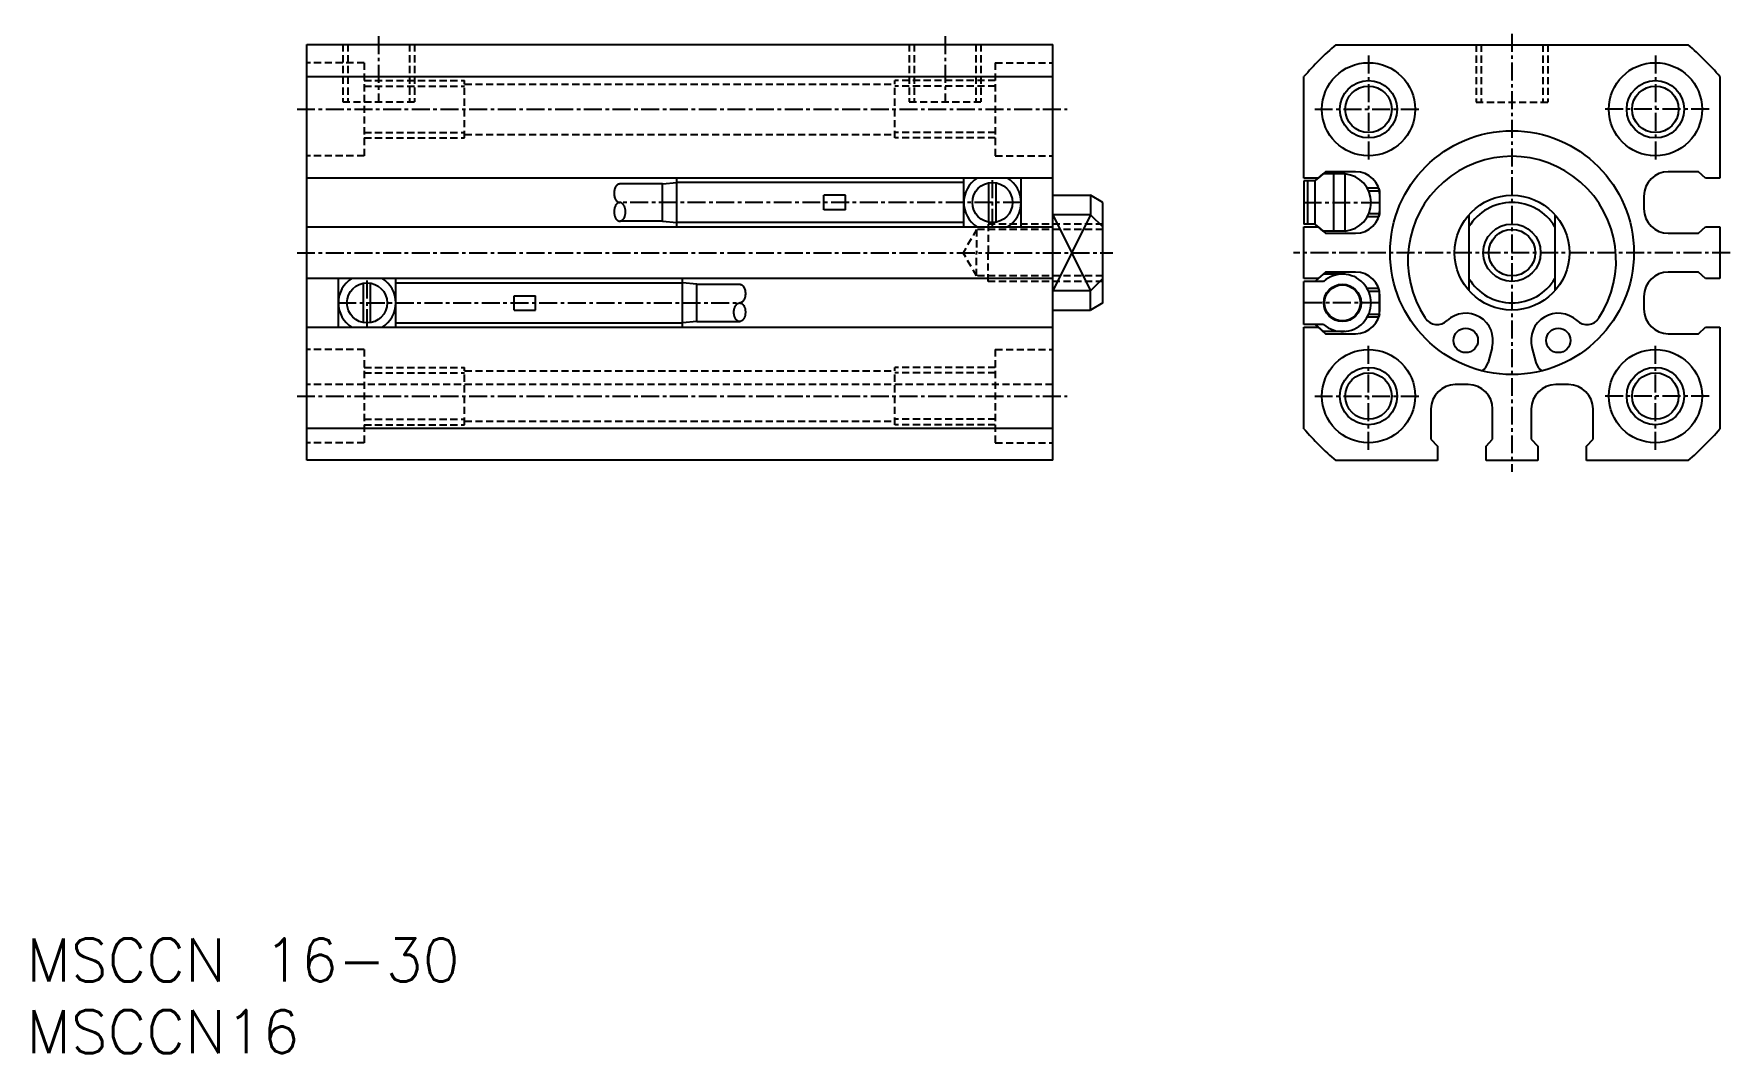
# Model space of a CAD drawing. Extents: x 1 to 119, y 0 to 71.
import ezdxf

# ---------------------------------------------------------------- set-up
doc = ezdxf.new("R2010")
doc.units = 0
doc.linetypes.add('CENTER', pattern=[2, 1.25, -0.25, 0.25, -0.25])
doc.linetypes.add('DASHED', pattern=[0.75, 0.5, -0.25])
doc.layers.get('0').update_dxf_attribs({"linetype": 'CONTINUOUS'})
doc.layers.add('CENTER', color=1, linetype='CENTER')
doc.styles.get("Standard").update_dxf_attribs({"font": 'txt.shx'})

# ---------------------------------------------------------------- blocks, each defined once
blk = doc.blocks.new('*U4')
at = {"color": 7, "linetype": 'CONTINUOUS'}
blk.add_text('MSCCN16', height=3, dxfattribs=at).set_placement((0, 0))
blk = doc.blocks.new('*U5')
at = {"color": 7, "linetype": 'CONTINUOUS'}
blk.add_text('MSCCN 16-30', height=3, dxfattribs=at).set_placement((0, 5))

msp = doc.modelspace()

# ---------------------------------------------------------------- linework, layer by layer
at = {"color": 7, "linetype": 'CONTINUOUS'}
for p, q in [((19.54, 41.34), (19.54, 70.34)), ((19.54, 70.34), (71.54, 70.34)), ((71.54, 41.34), (71.54, 70.34)), ((91.29, 70.32), (115.84, 70.32)), ((71.54, 68.08), (19.54, 68.08)), ((89.06, 61.02), (89.06, 68.1)), ((118.06, 68.1), (118.06, 61.02)), ((71.54, 61.02), (19.54, 61.02)), ((44.34, 60.62), (41.36, 60.62)), ((44.34, 60.62), (45.34, 60.72)), ((44.34, 58.02), (44.34, 60.62)), ((45.34, 57.62), (45.34, 61.02)), ((65.34, 60.72), (45.34, 60.72)), ((65.34, 57.62), (65.34, 61.02)), ((67.09, 57.94), (67.09, 60.7)), ((67.59, 57.94), (67.59, 60.7)), ((69.34, 57.62), (69.34, 61.02)), ((89.04, 60.82), (89.04, 57.82)), ((89.84, 60.82), (89.04, 60.82)), ((90.06, 61.02), (89.06, 61.02)), ((89.34, 57.82), (89.34, 60.82)), ((89.84, 60.82), (90.4, 61.32)), ((89.84, 57.82), (89.84, 60.82)), ((90.56, 61.47), (90.06, 61.02)), ((91.94, 61.32), (90.4, 61.32)), ((92.66, 61.47), (90.56, 61.47)), ((91.14, 57.32), (91.14, 61.32)), ((91.94, 57.32), (91.94, 61.32)), ((94.27, 60.32), (93.47, 60.32)), ((94.27, 60.32), (94.33, 60.12)), ((116.56, 61.47), (114.46, 61.47)), ((117.06, 61.02), (116.56, 61.47)), ((118.06, 61.02), (117.06, 61.02)), ((57.09, 59.82), (55.59, 59.82)), ((55.59, 58.82), (55.59, 59.82)), ((57.09, 58.82), (57.09, 59.82)), ((71.54, 59.82), (74.17, 59.82)), ((74.17, 59.82), (74.17, 58.46)), ((75.04, 59.32), (74.17, 59.82)), ((75.04, 52.32), (75.04, 59.32)), ((94.33, 60.12), (93.58, 60.12)), ((94.33, 60.12), (94.33, 58.52)), ((94.36, 58.87), (94.36, 59.77)), ((112.76, 59.77), (112.76, 58.87)), ((44.34, 58.02), (41.36, 58.02)), ((44.34, 58.02), (45.34, 57.92)), ((57.09, 58.82), (55.59, 58.82)), ((74.17, 58.46), (71.54, 58.46)), ((74.17, 58.46), (75.04, 57.62)), ((94.27, 58.32), (93.47, 58.32)), ((94.33, 58.52), (93.58, 58.52)), ((94.33, 58.52), (94.27, 58.32)), ((100.56, 58.46), (100.56, 53.17)), ((106.56, 58.46), (106.56, 53.17)), ((19.54, 57.62), (71.54, 57.62)), ((65.34, 57.92), (45.34, 57.92)), ((89.84, 57.82), (89.04, 57.82)), ((89.06, 54.02), (89.06, 57.62)), ((89.06, 57.62), (90.06, 57.62)), ((90.4, 57.32), (89.84, 57.82)), ((90.06, 57.62), (90.56, 57.17)), ((91.94, 57.32), (90.4, 57.32)), ((90.56, 57.17), (92.66, 57.17)), ((114.46, 57.17), (116.56, 57.17)), ((116.56, 57.17), (117.06, 57.62)), ((117.06, 57.62), (118.06, 57.62)), ((118.06, 57.62), (118.06, 54.02)), ((90.56, 54.47), (90.06, 54.02)), ((92.66, 54.47), (90.56, 54.47)), ((116.56, 54.47), (114.46, 54.47)), ((117.06, 54.02), (116.56, 54.47)), ((71.54, 54.02), (19.54, 54.02)), ((21.74, 50.62), (21.74, 54.02)), ((23.49, 50.94), (23.49, 53.7)), ((23.99, 50.94), (23.99, 53.7)), ((25.74, 50.62), (25.74, 54.02)), ((25.74, 53.72), (45.74, 53.72)), ((45.74, 50.62), (45.74, 54.02)), ((46.74, 53.62), (45.74, 53.72)), ((46.74, 51.02), (46.74, 53.62)), ((46.74, 53.62), (49.72, 53.62)), ((74.17, 53.17), (75.04, 54.02)), ((90.42, 53.82), (89.04, 53.82)), ((89.04, 50.82), (89.04, 53.82)), ((90.06, 54.02), (89.06, 54.02)), ((90.4, 54.32), (89.84, 53.82)), ((91.94, 54.32), (90.4, 54.32)), ((91.14, 54.32), (91.14, 54.23)), ((94.27, 53.32), (93.47, 53.32)), ((94.33, 53.12), (94.27, 53.32)), ((118.06, 54.02), (117.06, 54.02)), ((33.99, 51.82), (33.99, 52.82)), ((33.99, 52.82), (35.49, 52.82)), ((35.49, 51.82), (35.49, 52.82)), ((74.17, 53.17), (71.54, 53.17)), ((74.17, 51.82), (74.17, 53.17)), ((75.04, 52.32), (74.17, 51.82)), ((94.33, 53.12), (93.58, 53.12)), ((94.33, 51.52), (94.33, 53.12)), ((94.36, 51.87), (94.36, 52.77)), ((112.76, 52.77), (112.76, 51.87)), ((25.74, 50.92), (45.74, 50.92)), ((33.99, 51.82), (35.49, 51.82)), ((46.74, 51.02), (45.74, 50.92)), ((46.74, 51.02), (49.72, 51.02)), ((71.54, 51.82), (74.17, 51.82)), ((94.27, 51.32), (93.47, 51.32)), ((94.33, 51.52), (93.58, 51.52)), ((94.33, 51.52), (94.27, 51.32)), ((19.54, 50.62), (71.54, 50.62)), ((90.42, 50.82), (89.04, 50.82)), ((89.06, 43.54), (89.06, 50.62)), ((89.06, 50.62), (90.06, 50.62)), ((89.84, 50.82), (90.4, 50.32)), ((90.06, 50.62), (90.56, 50.17)), ((91.94, 50.32), (90.4, 50.32)), ((90.56, 50.17), (92.66, 50.17)), ((91.14, 50.41), (91.14, 50.32)), ((114.46, 50.17), (116.56, 50.17)), ((116.56, 50.17), (117.06, 50.62)), ((117.06, 50.62), (118.06, 50.62)), ((118.06, 50.62), (118.06, 43.54)), ((102.18, 49.21), (101.9, 48.16)), ((104.95, 49.21), (105.23, 48.16)), ((100.51, 46.62), (99.61, 46.62)), ((107.51, 46.62), (106.61, 46.62)), ((97.91, 44.92), (97.91, 42.82)), ((102.21, 42.82), (102.21, 44.92)), ((104.91, 44.92), (104.91, 42.82)), ((109.21, 42.82), (109.21, 44.92)), ((71.54, 43.56), (19.54, 43.56)), ((97.91, 42.82), (98.36, 42.32)), ((101.76, 42.32), (102.21, 42.82)), ((104.91, 42.82), (105.36, 42.32)), ((108.76, 42.32), (109.21, 42.82)), ((98.36, 42.32), (98.36, 41.32)), ((101.76, 41.32), (101.76, 42.32)), ((105.36, 42.32), (105.36, 41.32)), ((108.76, 41.32), (108.76, 42.32)), ((71.54, 41.34), (19.54, 41.34)), ((98.36, 41.32), (91.29, 41.32)), ((105.36, 41.32), (101.76, 41.32)), ((115.84, 41.32), (108.76, 41.32))]:
    msp.add_line(p, q, dxfattribs=at)
at = {"color": 3, "linetype": 'DASHED'}
for p, q in [((22.04, 70.34), (22.04, 66.34)), ((22.39, 70.34), (22.39, 66.34)), ((26.69, 70.34), (26.69, 66.34)), ((27.04, 70.34), (27.04, 66.34)), ((61.54, 70.34), (61.54, 66.34)), ((61.89, 70.34), (61.89, 66.34)), ((66.19, 70.34), (66.19, 66.34)), ((66.54, 70.34), (66.54, 66.34)), ((101.06, 70.32), (101.06, 66.32)), ((101.41, 70.32), (101.41, 66.32)), ((105.71, 70.32), (105.71, 66.32)), ((106.06, 70.32), (106.06, 66.32)), ((23.54, 69.07), (19.54, 69.07)), ((23.54, 69.07), (23.54, 62.57)), ((67.54, 69.07), (67.54, 62.57)), ((67.54, 69.07), (71.54, 69.07)), ((23.54, 67.82), (30.54, 67.82)), ((23.54, 67.44), (30.54, 67.44)), ((30.54, 63.82), (30.54, 67.82)), ((30.54, 67.57), (60.54, 67.57)), ((60.54, 63.82), (60.54, 67.82)), ((67.54, 67.82), (60.54, 67.82)), ((67.54, 67.44), (60.54, 67.44)), ((22.04, 66.34), (27.04, 66.34)), ((61.54, 66.34), (66.54, 66.34)), ((101.06, 66.32), (106.06, 66.32)), ((23.54, 64.2), (30.54, 64.2)), ((30.54, 64.07), (60.54, 64.07)), ((67.54, 64.2), (60.54, 64.2)), ((23.54, 63.82), (30.54, 63.82)), ((67.54, 63.82), (60.54, 63.82)), ((23.54, 62.57), (19.54, 62.57)), ((67.54, 62.57), (71.54, 62.57)), ((66.24, 57.44), (65.3, 55.82)), ((75.04, 57.44), (66.24, 57.44)), ((66.24, 57.44), (66.24, 55.82)), ((75.04, 57.82), (67.04, 57.82)), ((67.04, 57.82), (67.04, 55.82)), ((66.24, 54.2), (65.3, 55.82)), ((66.24, 54.2), (66.24, 55.82)), ((67.04, 53.82), (67.04, 55.82)), ((75.04, 54.2), (66.24, 54.2)), ((75.04, 53.82), (67.04, 53.82)), ((23.54, 49.07), (19.54, 49.07)), ((23.54, 49.07), (23.54, 42.57)), ((67.54, 49.07), (67.54, 42.57)), ((67.54, 49.07), (71.54, 49.07)), ((23.54, 47.82), (30.54, 47.82)), ((23.54, 47.44), (30.54, 47.44)), ((30.54, 43.82), (30.54, 47.82)), ((30.54, 47.57), (60.54, 47.57)), ((67.54, 47.82), (60.54, 47.82)), ((60.54, 43.82), (60.54, 47.82)), ((67.54, 47.44), (60.54, 47.44)), ((71.54, 46.62), (19.54, 46.62)), ((23.54, 44.2), (30.54, 44.2)), ((23.54, 43.82), (30.54, 43.82)), ((30.54, 44.07), (60.54, 44.07)), ((67.54, 44.2), (60.54, 44.2)), ((67.54, 43.82), (60.54, 43.82)), ((23.54, 42.57), (19.54, 42.57)), ((67.54, 42.57), (71.54, 42.57))]:
    msp.add_line(p, q, dxfattribs=at)
at = {"color": 3, "linetype": 'CONTINUOUS'}
for p, q in [((71.54, 58.46), (74.17, 53.17)), ((74.17, 58.46), (71.54, 53.17))]:
    msp.add_line(p, q, dxfattribs=at)
at = {"color": 7, "linetype": 'CONTINUOUS'}
for points in [[(41.36, 60.62, 0), (41.35, 60.62, 0), (41.34, 60.62, 0), (41.33, 60.62, 0), (41.32, 60.61, 0), (41.31, 60.61, 0), (41.3, 60.61, 0), (41.29, 60.61, 0), (41.28, 60.61, 0), (41.27, 60.6, 0), (41.26, 60.6, 0), (41.25, 60.59, 0), (41.24, 60.59, 0), (41.23, 60.58, 0), (41.22, 60.58, 0), (41.22, 60.57, 0), (41.21, 60.57, 0), (41.2, 60.56, 0), (41.19, 60.56, 0), (41.18, 60.55, 0), (41.17, 60.54, 0), (41.16, 60.53, 0), (41.15, 60.53, 0), (41.15, 60.52, 0), (41.14, 60.51, 0), (41.13, 60.5, 0), (41.12, 60.49, 0), (41.11, 60.48, 0), (41.11, 60.47, 0), (41.1, 60.46, 0), (41.09, 60.45, 0), (41.08, 60.44, 0), (41.08, 60.43, 0), (41.07, 60.42, 0), (41.06, 60.4, 0), (41.06, 60.39, 0), (41.05, 60.38, 0), (41.04, 60.37, 0), (41.04, 60.35, 0), (41.03, 60.34, 0), (41.03, 60.33, 0), (41.02, 60.32, 0), (41.02, 60.3, 0), (41.01, 60.29, 0), (41.01, 60.27, 0), (41, 60.26, 0), (41, 60.25, 0), (40.99, 60.23, 0), (40.99, 60.22, 0), (40.99, 60.2, 0), (40.98, 60.19, 0), (40.98, 60.17, 0), (40.98, 60.16, 0), (40.97, 60.14, 0), (40.97, 60.13, 0), (40.97, 60.11, 0), (40.97, 60.09, 0), (40.96, 60.08, 0), (40.96, 60.06, 0), (40.96, 60.05, 0), (40.96, 60.03, 0), (40.96, 60.01, 0), (40.96, 60, 0), (40.96, 59.98, 0), (40.96, 59.97, 0), (40.96, 59.95, 0), (40.96, 59.94, 0), (40.96, 59.92, 0), (40.96, 59.9, 0), (40.96, 59.89, 0), (40.96, 59.87, 0), (40.96, 59.86, 0), (40.97, 59.84, 0), (40.97, 59.82, 0), (40.97, 59.81, 0), (40.97, 59.79, 0), (40.98, 59.78, 0), (40.98, 59.76, 0), (40.98, 59.75, 0), (40.98, 59.73, 0), (40.99, 59.72, 0), (40.99, 59.7, 0), (41, 59.69, 0), (41, 59.67, 0), (41.01, 59.66, 0), (41.01, 59.65, 0), (41.01, 59.63, 0), (41.02, 59.62, 0), (41.03, 59.61, 0), (41.03, 59.59, 0), (41.04, 59.58, 0), (41.04, 59.57, 0), (41.05, 59.55, 0), (41.06, 59.54, 0), (41.06, 59.53, 0), (41.07, 59.52, 0), (41.08, 59.51, 0), (41.08, 59.5, 0), (41.09, 59.49, 0), (41.1, 59.48, 0), (41.1, 59.46, 0), (41.11, 59.46, 0), (41.12, 59.45, 0), (41.13, 59.44, 0), (41.14, 59.43, 0), (41.14, 59.42, 0), (41.15, 59.41, 0), (41.16, 59.4, 0), (41.17, 59.39, 0), (41.18, 59.39, 0), (41.19, 59.38, 0), (41.2, 59.37, 0), (41.2, 59.37, 0), (41.21, 59.36, 0), (41.22, 59.36, 0), (41.23, 59.35, 0), (41.24, 59.35, 0), (41.25, 59.34, 0), (41.26, 59.34, 0), (41.27, 59.33, 0), (41.28, 59.33, 0), (41.29, 59.33, 0), (41.3, 59.32, 0), (41.31, 59.32, 0), (41.32, 59.32, 0), (41.33, 59.32, 0), (41.34, 59.32, 0), (41.35, 59.32, 0), (41.36, 59.32, 0)], [(41.36, 58.02, 0), (41.38, 58.02, 0), (41.4, 58.02, 0), (41.42, 58.03, 0), (41.44, 58.03, 0), (41.46, 58.04, 0), (41.48, 58.05, 0), (41.49, 58.06, 0), (41.51, 58.07, 0), (41.53, 58.08, 0), (41.55, 58.1, 0), (41.57, 58.11, 0), (41.58, 58.13, 0), (41.6, 58.15, 0), (41.61, 58.17, 0), (41.63, 58.19, 0), (41.64, 58.21, 0), (41.66, 58.23, 0), (41.67, 58.26, 0), (41.68, 58.28, 0), (41.69, 58.31, 0), (41.7, 58.33, 0), (41.71, 58.36, 0), (41.72, 58.39, 0), (41.73, 58.42, 0), (41.74, 58.45, 0), (41.74, 58.48, 0), (41.75, 58.51, 0), (41.75, 58.54, 0), (41.75, 58.57, 0), (41.76, 58.61, 0), (41.76, 58.64, 0), (41.76, 58.67, 0), (41.76, 58.7, 0), (41.76, 58.73, 0), (41.75, 58.76, 0), (41.75, 58.8, 0), (41.75, 58.83, 0), (41.74, 58.86, 0), (41.73, 58.89, 0), (41.73, 58.92, 0), (41.72, 58.95, 0), (41.71, 58.98, 0), (41.7, 59, 0), (41.69, 59.03, 0), (41.68, 59.06, 0), (41.67, 59.08, 0), (41.65, 59.11, 0), (41.64, 59.13, 0), (41.63, 59.15, 0), (41.61, 59.17, 0), (41.6, 59.19, 0), (41.58, 59.21, 0), (41.56, 59.23, 0), (41.55, 59.24, 0), (41.53, 59.26, 0), (41.51, 59.27, 0), (41.49, 59.28, 0), (41.47, 59.29, 0), (41.45, 59.3, 0), (41.44, 59.31, 0), (41.42, 59.31, 0), (41.4, 59.31, 0), (41.38, 59.32, 0), (41.36, 59.32, 0), (41.34, 59.32, 0), (41.32, 59.31, 0), (41.3, 59.31, 0), (41.28, 59.31, 0), (41.26, 59.3, 0), (41.24, 59.29, 0), (41.22, 59.28, 0), (41.2, 59.27, 0), (41.19, 59.26, 0), (41.17, 59.24, 0), (41.15, 59.22, 0), (41.14, 59.21, 0), (41.12, 59.19, 0), (41.1, 59.17, 0), (41.09, 59.15, 0), (41.07, 59.13, 0), (41.06, 59.1, 0), (41.05, 59.08, 0), (41.04, 59.05, 0), (41.03, 59.03, 0), (41.01, 59, 0), (41.01, 58.97, 0), (41, 58.95, 0), (40.99, 58.92, 0), (40.98, 58.89, 0), (40.98, 58.86, 0), (40.97, 58.83, 0), (40.97, 58.79, 0), (40.96, 58.76, 0), (40.96, 58.73, 0), (40.96, 58.7, 0), (40.96, 58.67, 0), (40.96, 58.64, 0), (40.96, 58.6, 0), (40.96, 58.57, 0), (40.97, 58.54, 0), (40.97, 58.51, 0), (40.98, 58.48, 0), (40.98, 58.45, 0), (40.99, 58.42, 0), (41, 58.39, 0), (41.01, 58.36, 0), (41.02, 58.33, 0), (41.03, 58.31, 0), (41.04, 58.28, 0), (41.05, 58.25, 0), (41.06, 58.23, 0), (41.08, 58.21, 0), (41.09, 58.19, 0), (41.11, 58.16, 0), (41.12, 58.15, 0), (41.14, 58.13, 0), (41.15, 58.11, 0), (41.17, 58.09, 0), (41.19, 58.08, 0), (41.21, 58.07, 0), (41.23, 58.06, 0), (41.24, 58.05, 0), (41.26, 58.04, 0), (41.28, 58.03, 0), (41.3, 58.02, 0), (41.32, 58.02, 0), (41.34, 58.02, 0), (41.36, 58.02, 0)], [(49.72, 53.62, 0), (49.73, 53.62, 0), (49.74, 53.62, 0), (49.75, 53.62, 0), (49.76, 53.61, 0), (49.77, 53.61, 0), (49.78, 53.61, 0), (49.79, 53.61, 0), (49.8, 53.61, 0), (49.81, 53.6, 0), (49.81, 53.6, 0), (49.82, 53.59, 0), (49.83, 53.59, 0), (49.84, 53.58, 0), (49.85, 53.58, 0), (49.86, 53.57, 0), (49.87, 53.57, 0), (49.88, 53.56, 0), (49.89, 53.56, 0), (49.9, 53.55, 0), (49.91, 53.54, 0), (49.91, 53.53, 0), (49.92, 53.53, 0), (49.93, 53.52, 0), (49.94, 53.51, 0), (49.95, 53.5, 0), (49.96, 53.49, 0), (49.96, 53.48, 0), (49.97, 53.47, 0), (49.98, 53.46, 0), (49.99, 53.45, 0), (49.99, 53.44, 0), (50, 53.43, 0), (50.01, 53.42, 0), (50.01, 53.4, 0), (50.02, 53.39, 0), (50.03, 53.38, 0), (50.03, 53.37, 0), (50.04, 53.35, 0), (50.04, 53.34, 0), (50.05, 53.33, 0), (50.06, 53.31, 0), (50.06, 53.3, 0), (50.07, 53.29, 0), (50.07, 53.27, 0), (50.08, 53.26, 0), (50.08, 53.25, 0), (50.08, 53.23, 0), (50.09, 53.22, 0), (50.09, 53.2, 0), (50.09, 53.19, 0), (50.1, 53.17, 0), (50.1, 53.16, 0), (50.1, 53.14, 0), (50.11, 53.13, 0), (50.11, 53.11, 0), (50.11, 53.09, 0), (50.11, 53.08, 0), (50.11, 53.06, 0), (50.12, 53.05, 0), (50.12, 53.03, 0), (50.12, 53.01, 0), (50.12, 53, 0), (50.12, 52.98, 0), (50.12, 52.97, 0), (50.12, 52.95, 0), (50.12, 52.94, 0), (50.12, 52.92, 0), (50.12, 52.9, 0), (50.12, 52.89, 0), (50.11, 52.87, 0), (50.11, 52.86, 0), (50.11, 52.84, 0), (50.11, 52.82, 0), (50.11, 52.81, 0), (50.1, 52.79, 0), (50.1, 52.78, 0), (50.1, 52.76, 0), (50.1, 52.75, 0), (50.09, 52.73, 0), (50.09, 52.72, 0), (50.08, 52.7, 0), (50.08, 52.69, 0), (50.08, 52.67, 0), (50.07, 52.66, 0), (50.07, 52.65, 0), (50.06, 52.63, 0), (50.06, 52.62, 0), (50.05, 52.61, 0), (50.05, 52.59, 0), (50.04, 52.58, 0), (50.03, 52.57, 0), (50.03, 52.55, 0), (50.02, 52.54, 0), (50.02, 52.53, 0), (50.01, 52.52, 0), (50, 52.51, 0), (49.99, 52.5, 0), (49.99, 52.49, 0), (49.98, 52.48, 0), (49.97, 52.46, 0), (49.96, 52.46, 0), (49.96, 52.45, 0), (49.95, 52.44, 0), (49.94, 52.43, 0), (49.93, 52.42, 0), (49.92, 52.41, 0), (49.92, 52.4, 0), (49.91, 52.39, 0), (49.9, 52.39, 0), (49.89, 52.38, 0), (49.88, 52.37, 0), (49.87, 52.37, 0), (49.86, 52.36, 0), (49.85, 52.36, 0), (49.84, 52.35, 0), (49.84, 52.35, 0), (49.83, 52.34, 0), (49.82, 52.34, 0), (49.81, 52.33, 0), (49.8, 52.33, 0), (49.79, 52.33, 0), (49.78, 52.32, 0), (49.77, 52.32, 0), (49.76, 52.32, 0), (49.75, 52.32, 0), (49.74, 52.32, 0), (49.73, 52.32, 0), (49.72, 52.32, 0)], [(49.72, 51.02, 0), (49.7, 51.02, 0), (49.68, 51.02, 0), (49.66, 51.03, 0), (49.64, 51.03, 0), (49.62, 51.04, 0), (49.6, 51.05, 0), (49.58, 51.06, 0), (49.56, 51.07, 0), (49.55, 51.08, 0), (49.53, 51.1, 0), (49.51, 51.11, 0), (49.49, 51.13, 0), (49.48, 51.15, 0), (49.46, 51.17, 0), (49.45, 51.19, 0), (49.43, 51.21, 0), (49.42, 51.23, 0), (49.41, 51.26, 0), (49.4, 51.28, 0), (49.38, 51.31, 0), (49.37, 51.33, 0), (49.36, 51.36, 0), (49.36, 51.39, 0), (49.35, 51.42, 0), (49.34, 51.45, 0), (49.34, 51.48, 0), (49.33, 51.51, 0), (49.33, 51.54, 0), (49.32, 51.57, 0), (49.32, 51.61, 0), (49.32, 51.64, 0), (49.32, 51.67, 0), (49.32, 51.7, 0), (49.32, 51.73, 0), (49.32, 51.76, 0), (49.33, 51.8, 0), (49.33, 51.83, 0), (49.34, 51.86, 0), (49.34, 51.89, 0), (49.35, 51.92, 0), (49.36, 51.95, 0), (49.37, 51.98, 0), (49.38, 52, 0), (49.39, 52.03, 0), (49.4, 52.06, 0), (49.41, 52.08, 0), (49.42, 52.11, 0), (49.44, 52.13, 0), (49.45, 52.15, 0), (49.47, 52.17, 0), (49.48, 52.19, 0), (49.5, 52.21, 0), (49.51, 52.23, 0), (49.53, 52.24, 0), (49.55, 52.26, 0), (49.57, 52.27, 0), (49.58, 52.28, 0), (49.6, 52.29, 0), (49.62, 52.3, 0), (49.64, 52.31, 0), (49.66, 52.31, 0), (49.68, 52.31, 0), (49.7, 52.32, 0), (49.72, 52.32, 0), (49.74, 52.32, 0), (49.76, 52.31, 0), (49.78, 52.31, 0), (49.8, 52.31, 0), (49.82, 52.3, 0), (49.84, 52.29, 0), (49.85, 52.28, 0), (49.87, 52.27, 0), (49.89, 52.26, 0), (49.91, 52.24, 0), (49.93, 52.22, 0), (49.94, 52.21, 0), (49.96, 52.19, 0), (49.97, 52.17, 0), (49.99, 52.15, 0), (50, 52.13, 0), (50.02, 52.1, 0), (50.03, 52.08, 0), (50.04, 52.05, 0), (50.05, 52.03, 0), (50.06, 52, 0), (50.07, 51.97, 0), (50.08, 51.95, 0), (50.09, 51.92, 0), (50.1, 51.89, 0), (50.1, 51.86, 0), (50.11, 51.82, 0), (50.11, 51.79, 0), (50.11, 51.76, 0), (50.12, 51.73, 0), (50.12, 51.7, 0), (50.12, 51.67, 0), (50.12, 51.64, 0), (50.12, 51.6, 0), (50.11, 51.57, 0), (50.11, 51.54, 0), (50.11, 51.51, 0), (50.1, 51.48, 0), (50.09, 51.45, 0), (50.09, 51.42, 0), (50.08, 51.39, 0), (50.07, 51.36, 0), (50.06, 51.33, 0), (50.05, 51.31, 0), (50.04, 51.28, 0), (50.03, 51.25, 0), (50.01, 51.23, 0), (50, 51.21, 0), (49.99, 51.19, 0), (49.97, 51.16, 0), (49.96, 51.15, 0), (49.94, 51.13, 0), (49.92, 51.11, 0), (49.91, 51.09, 0), (49.89, 51.08, 0), (49.87, 51.07, 0), (49.85, 51.06, 0), (49.83, 51.05, 0), (49.81, 51.04, 0), (49.79, 51.03, 0), (49.78, 51.02, 0), (49.76, 51.02, 0), (49.74, 51.02, 0), (49.72, 51.02, 0)]]:
    msp.add_polyline3d(points, dxfattribs=at)
for centre, radius in [((93.56, 65.82), 3.25), ((113.56, 65.82), 3.25), ((93.56, 65.82), 1.62), ((113.56, 65.82), 1.62), ((103.56, 55.82), 8.5), ((67.34, 59.32), 1.4), ((103.56, 55.82), 4), ((103.56, 55.82), 1.62), ((23.74, 52.32), 1.4), ((91.74, 52.32), 1.3), ((91.74, 52.32), 1.25), ((100.34, 49.7), 0.85), ((106.79, 49.7), 0.85), ((93.56, 45.82), 3.25), ((113.56, 45.82), 3.25), ((93.56, 45.82), 1.62), ((113.56, 45.82), 1.62)]:
    msp.add_circle(centre, radius, dxfattribs=at)
at = {"color": 3, "linetype": 'CONTINUOUS'}
for centre in [(93.56, 65.82), (113.56, 65.82), (103.56, 55.82), (93.56, 45.82), (113.56, 45.82)]:
    msp.add_circle(centre, 2, dxfattribs=at)
at = {"color": 7, "linetype": 'CONTINUOUS'}
for centre, radius, start, end in [((103.56, 55.82), 19, 130.2566, 139.7434), ((103.56, 55.82), 19, 40.2566, 49.7434), ((103.56, 55.28), 7.26, 326.452, 213.548), ((67.34, 59.32), 2, 121.7888, 238.2118), ((67.34, 59.32), 2, 301.7882, 58.2112), ((91.74, 59.32), 2, 275.7385, 84.2602), ((92.66, 59.77), 1.7, 360, 90), ((114.46, 59.77), 1.7, 90, 180), ((103.56, 55.82), 3.5, 31.0027, 148.9973), ((92.66, 58.87), 1.7, 270, 0), ((114.46, 58.87), 1.7, 180, 270), ((92.66, 52.77), 1.7, 360, 90), ((114.46, 52.77), 1.7, 90, 180), ((23.74, 52.32), 2, 121.7888, 238.2118), ((23.74, 52.32), 2, 301.7882, 58.2112), ((91.74, 52.32), 2, 228.5904, 131.4096), ((103.56, 55.82), 3.5, 211.0027, 328.9973), ((92.66, 51.87), 1.7, 270, 0), ((98.35, 51.81), 1, 213.1032, 313.4575), ((100.34, 49.7), 1.9, 345, 133.4575), ((106.79, 49.7), 1.9, 46.5425, 195), ((108.78, 51.81), 1, 226.5425, 326.8968), ((114.46, 51.87), 1.7, 180, 270), ((100.93, 48.42), 1, 303.1781, 345), ((106.2, 48.42), 1, 195, 236.8219), ((99.61, 44.92), 1.7, 90, 180), ((100.51, 44.92), 1.7, 0, 90), ((106.61, 44.92), 1.7, 90, 180), ((107.51, 44.92), 1.7, 0, 90), ((103.56, 55.82), 19, 220.2566, 229.7434), ((103.56, 55.82), 19, 310.2566, 319.7434)]:
    msp.add_arc(centre, radius, start, end, dxfattribs=at)
at = {"layer": 'CENTER', "color": 1, "linetype": 'CENTER'}
for p, q in [((103.56, 71.08), (103.56, 40.54)), ((24.54, 70.92), (24.54, 66.34)), ((64.04, 70.92), (64.04, 66.34)), ((93.56, 69.57), (93.56, 62.07)), ((113.56, 69.57), (113.56, 62.07)), ((18.86, 65.82), (72.54, 65.82)), ((89.81, 65.82), (97.31, 65.82)), ((117.31, 65.82), (109.81, 65.82)), ((67.34, 57.62), (67.34, 61.02)), ((69.34, 59.32), (41.35, 59.32)), ((89.04, 59.32), (94.33, 59.32)), ((18.86, 55.82), (75.74, 55.82)), ((118.77, 55.82), (88.34, 55.82)), ((23.74, 50.62), (23.74, 54.02)), ((21.74, 52.32), (49.72, 52.32)), ((94.33, 52.32), (89.04, 52.32)), ((93.56, 42.07), (93.56, 49.57)), ((113.56, 42.07), (113.56, 49.57)), ((18.86, 45.82), (72.54, 45.82)), ((89.81, 45.82), (97.31, 45.82)), ((117.31, 45.82), (109.81, 45.82))]:
    msp.add_line(p, q, dxfattribs=at)

# ---------------------------------------------------------------- block references
at = {"color": 7, "linetype": 'CONTINUOUS'}
for name in ['*U5', '*U4']:
    msp.add_blockref(name, (0, 0), dxfattribs=at)

doc.saveas('drawing.dxf')
